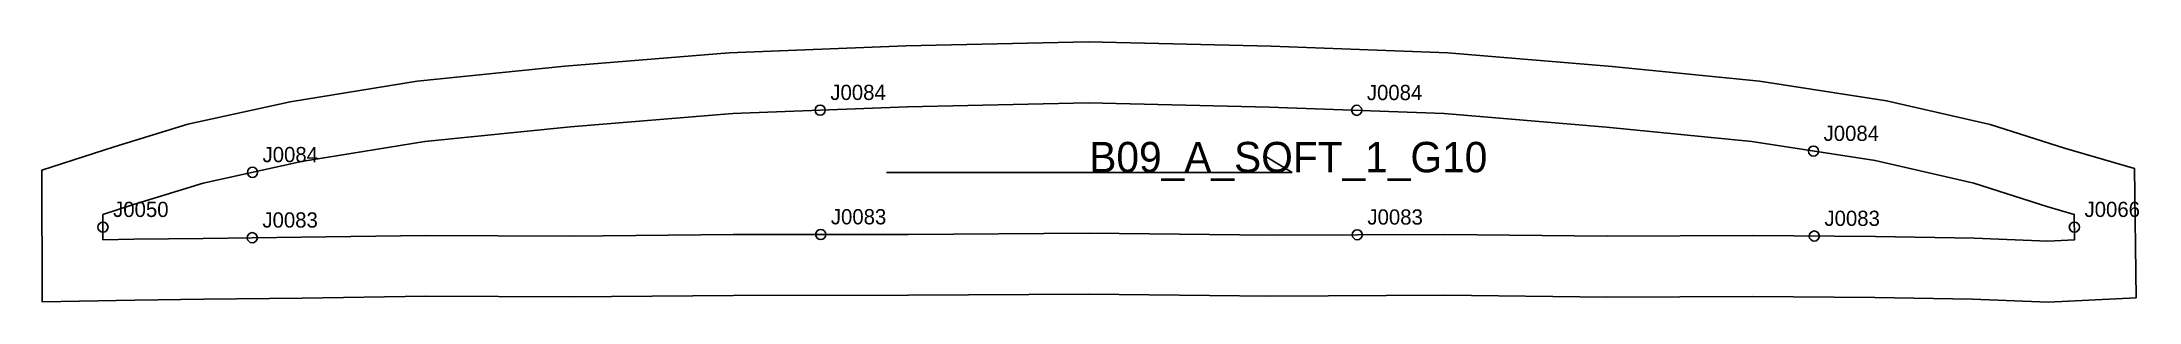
# Model space of a CAD drawing. Header units: millimetres. Extents: x -12 to 402, y -17 to 34.
import ezdxf

# ---------------------------------------------------------------- set-up
doc = ezdxf.new("R2010")
doc.units = ezdxf.units.MM
for name, color, linetype in [('CUT', 1, 'Continuous'), ('GRAIN', 3, 'Continuous'), ('LABEL', 7, 'Continuous'), ('NOTCH', 2, 'Continuous'), ('SEW', 5, 'Continuous')]:
    doc.layers.add(name, color=color, linetype=linetype)

msp = doc.modelspace()

# ---------------------------------------------------------------- linework, layer by layer
at = {"layer": 'CUT'}
msp.add_lwpolyline([(-12.03, 8.73), (2.22, 13.33), (16.74, 17.8), (36.92, 22.21), (61.94, 26.3), (91.09, 29.24), (123.52, 31.88), (158.31, 33.22), (194.36, 33.99), (230.37, 33.15), (265.2, 31.88), (297.63, 29.16), (326.68, 26.28), (351.73, 22.4), (372.15, 17.73), (386.82, 13.04), (400.65, 9.07), (400.94, -16.43), (383.62, -17.26), (368.68, -16.69), (349.44, -16.34), (325.37, -16.18), (296.58, -16.3), (264.54, -15.92), (230.1, -16.08), (194.45, -15.71), (158.85, -15.94), (124.35, -15.95), (92.28, -16.25), (63.65, -16.12), (39.28, -16.48), (19.93, -16.7), (6.32, -16.87), (-11.95, -17.24), (-12.03, 8.73)], close=True, dxfattribs=at)
at = {"layer": 'GRAIN'}
for p, q in [((154.51, 8.3), (234.51, 8.3)), ((234.51, 8.3), (229.51, 11.3))]:
    msp.add_line(p, q, dxfattribs=at)
at = {"layer": 'NOTCH'}
for centre in [(141.45, 20.56), (247.25, 20.53), (337.32, 12.49), (29.48, 8.3), (0.01, -2.5), (29.45, -4.59), (141.55, -3.95), (247.36, -4), (337.49, -4.26), (388.78, -2.5)]:
    msp.add_circle(centre, 1, dxfattribs=at)
at = {"layer": 'SEW'}
msp.add_lwpolyline([(0, 0), (5.83, 1.88), (19.79, 6.18), (39.18, 10.42), (63.51, 14.4), (92.18, 17.29), (124.23, 19.9), (158.67, 21.23), (194.35, 21.99), (230.01, 21.16), (264.48, 19.9), (296.53, 17.21), (325.16, 14.37), (349.47, 10.6), (368.98, 6.14), (383.34, 1.55), (388.75, 0), (388.81, -5), (383.56, -5.25), (369.02, -4.69), (349.59, -4.34), (325.39, -4.18), (296.63, -4.3), (264.58, -3.92), (230.13, -4.08), (194.47, -3.71), (158.81, -3.94), (124.29, -3.95), (92.25, -4.25), (63.59, -4.12), (39.12, -4.48), (19.79, -4.71), (6.12, -4.87), (0.01, -4.99)], close=True, dxfattribs=at)

# ---------------------------------------------------------------- texts
at = {"layer": 'LABEL'}
for s, height, p in [('J0084', 3, (143.45, 22.56)), ('J0084', 3, (249.25, 22.53)), ('J0084', 3, (339.32, 14.49)), ('J0084', 3, (31.48, 10.3)), ('B09_A_SOFT_1_G10', 6, (194.51, 8.3)), ('J0050', 3, (2.01, -0.5)), ('J0083', 3, (31.45, -2.59)), ('J0083', 3, (143.55, -1.95)), ('J0083', 3, (249.36, -2)), ('J0083', 3, (339.49, -2.26)), ('J0066', 3, (390.78, -0.5))]:
    msp.add_text(s, height=height, dxfattribs=at).set_placement(p)

doc.saveas('drawing.dxf')
